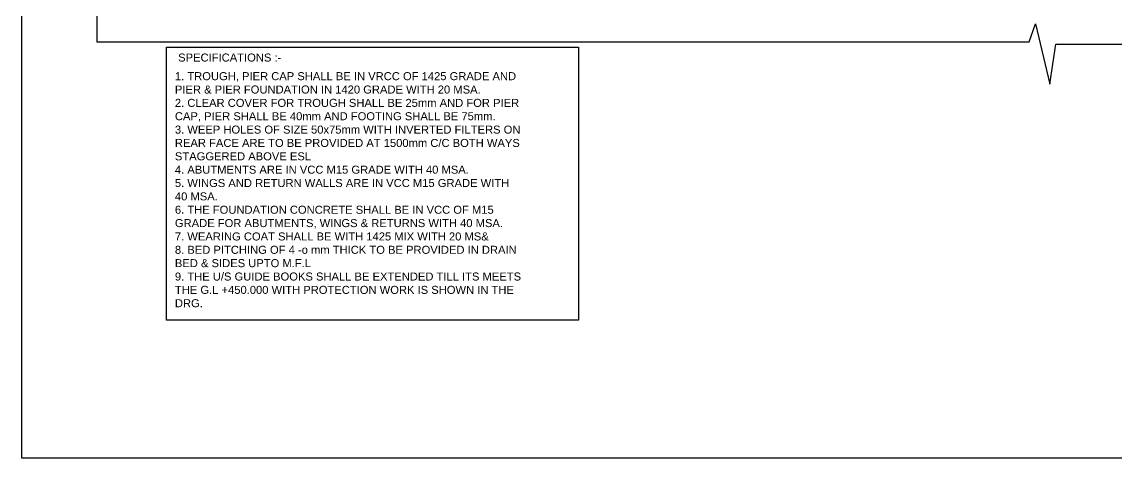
# Model space of a CAD drawing. Header units: millimetres. Extents: x 5757556 to 5765813, y 20979447 to 20984701.
# Drawn here: x 5757556 to 5760973, y 20979447 to 20980808 of the extents above; entities that cross this region are included whole.
import ezdxf

# ---------------------------------------------------------------- set-up
doc = ezdxf.new("R2010")
doc.units = ezdxf.units.MM
doc.header["$MEASUREMENT"] = 0
doc.layers.add('DIMENSIONS', color=7, linetype='Continuous')
doc.layers.add('DRAWING', color=7, linetype='Continuous')
doc.styles.get("Standard").update_dxf_attribs({"font": 'arial.ttf', "height": 15})

msp = doc.modelspace()

# ---------------------------------------------------------------- linework, layer by layer
at = {"layer": 'DIMENSIONS', "color": 0}
for points in [[(5765813.5, 20979446.8), (5757556.1, 20979446.8), (5757556.1, 20984700.8), (5765813.5, 20984700.8)], [(5758007.2, 20980728.7), (5759293.9, 20980728.7), (5759293.9, 20979876.8), (5758007.2, 20979876.8)]]:
    msp.add_lwpolyline(points, close=True, dxfattribs=at)
at = {"layer": 'DRAWING', "color": 0}
for points in [[(5761429.9, 20983351.7), (5760272.4, 20983351.7), (5760253.7, 20983247.8), (5760209.9, 20983418.8), (5760189, 20983352.3), (5758953.3, 20983352.3), (5758935.7, 20983249.2), (5758890.4, 20983421.1), (5758869.9, 20983355.2), (5757795.6, 20983355.2), (5757790.1, 20980745.4)], [(5757790.1, 20980745.4), (5760701.3, 20980745.4), (5760721.4, 20980802.1), (5760765.5, 20980613.5), (5760784.4, 20980737.9), (5762158.2, 20980737.9)]]:
    msp.add_lwpolyline(points, dxfattribs=at)

# ---------------------------------------------------------------- texts
at = {"layer": 'DIMENSIONS', "color": 0}
msp.add_text('SPECIFICATIONS :-', height=25, dxfattribs=at).set_placement((5758044.1, 20980684.1))
at = {"layer": 'DIMENSIONS', "color": 0, "insert": (5758033.9, 20980651), "char_height": 25, "width": 1084.933, "attachment_point": 1}
msp.add_mtext('1. TROUGH, PIER CAP SHALL BE IN VRCC OF 1425 GRADE AND PIER & PIER FOUNDATION IN 1420 GRADE WITH 20 MSA. \\P2. CLEAR COVER FOR TROUGH SHALL BE 25mm AND FOR PIER CAP, PIER SHALL BE 40mm AND FOOTING SHALL BE 75mm. \\P3. WEEP HOLES OF SIZE 50x75mm WITH INVERTED FILTERS ON REAR FACE ARE TO BE PROVIDED AT 1500mm C/C BOTH WAYS STAGGERED ABOVE ESL \\P4. ABUTMENTS ARE IN VCC M15 GRADE WITH 40 MSA. \\P5. WINGS AND RETURN WALLS ARE IN VCC M15 GRADE WITH 40 MSA. \\P6. THE FOUNDATION CONCRETE SHALL BE IN VCC OF M15 GRADE FOR ABUTMENTS, WINGS & RETURNS WITH 40 MSA. \\P7. WEARING COAT SHALL BE WITH 1425 MIX WITH 20 MS& \\P8. BED PITCHING OF 4 -o mm THICK TO BE PROVIDED IN DRAIN BED & SIDES UPTO M.F.L \\P9. THE U/S GUIDE BOOKS SHALL BE EXTENDED TILL ITS MEETS THE G.L +450.000 WITH PROTECTION WORK IS SHOWN IN THE DRG.', dxfattribs=at)

doc.saveas('drawing.dxf')
